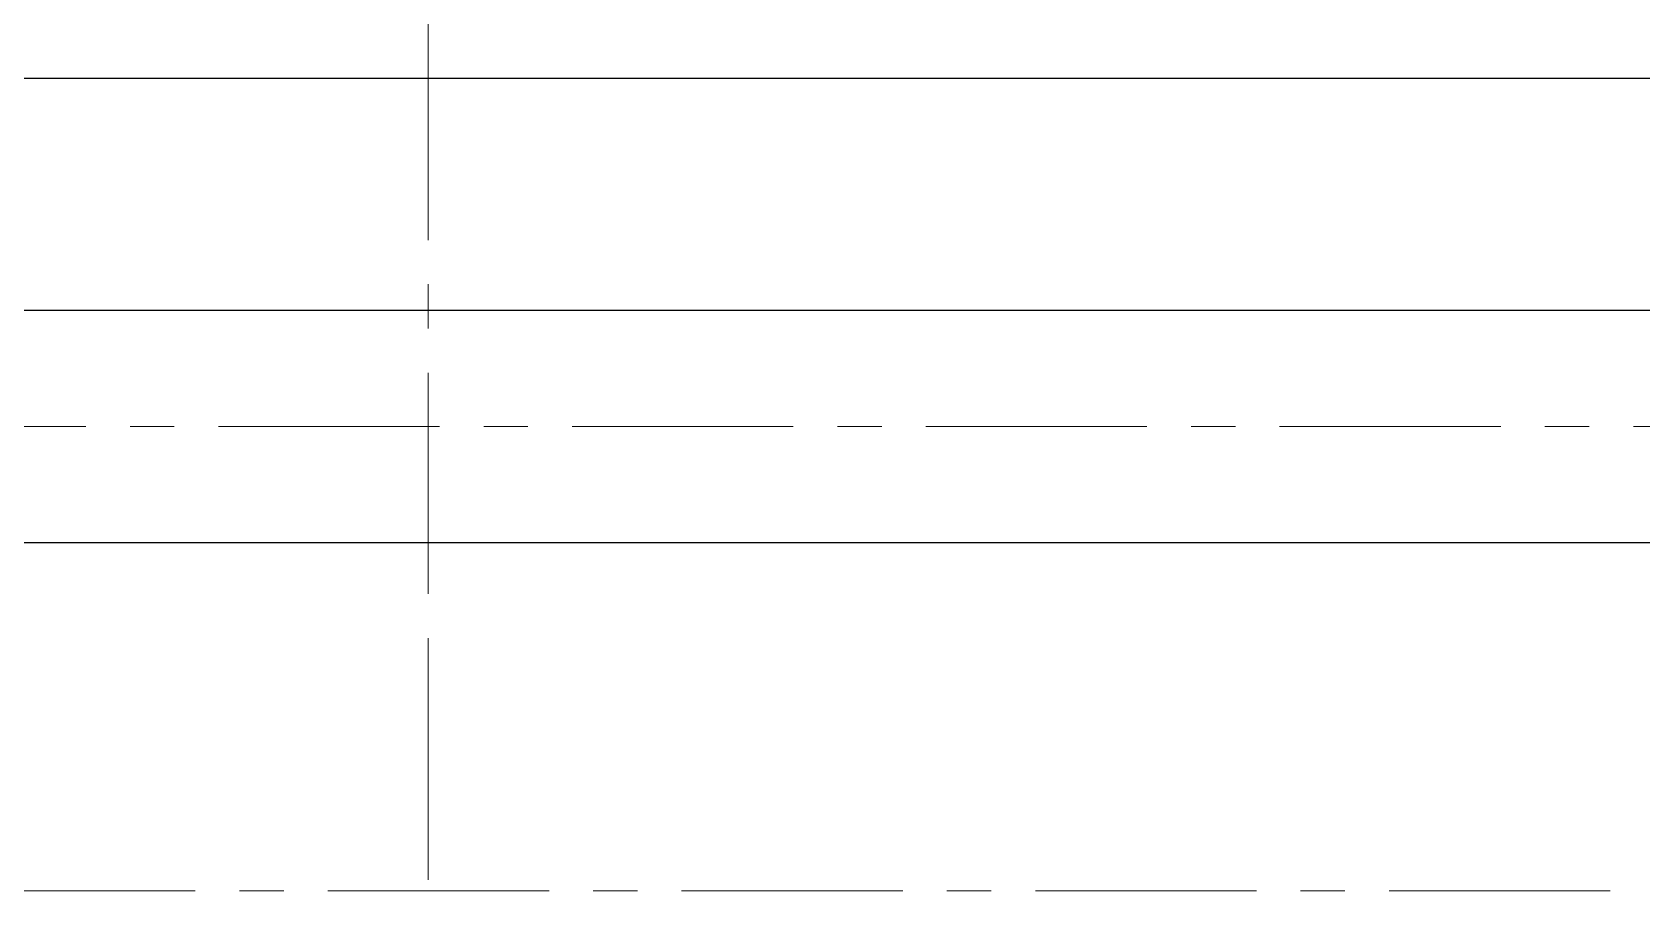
# Model space of a CAD drawing. Header units: millimetres. Extents: x 3220 to 226993, y 817 to 176024.
# Drawn here: x 42947 to 46414, y 148781 to 150641 of the extents above; entities that cross this region are included whole.
import ezdxf

# ---------------------------------------------------------------- set-up
doc = ezdxf.new("R2010")
doc.units = ezdxf.units.MM
doc.linetypes.add('AXES', pattern=[50.8, 31.75, -6.35, 6.35, -6.35])
doc.layers.add('Axe', color=1, linetype='AXES', lineweight=9)

# ---------------------------------------------------------------- blocks, each defined once
blk = doc.blocks.new("SYST7ME D'AXE")
at = {"layer": 'Axe', "ltscale": 15}
for p, q in [((3000, 18500), (3000, -6500)), ((-500, -6000), (15500, -6000))]:
    blk.add_line(p, q, dxfattribs=at)
blk = doc.blocks.new('Level 0m')
for p, q in [((14750, -23750), (250, -23750)), ((14750, -24250), (250, -24250))]:
    blk.add_line(p, q)
at = {"color": 34}
blk.add_lwpolyline([(15242.5, -23750), (15242.5, -23750, 0.414214), (14742.5, -23250), (250, -23250, 0.414214), (-250, -23750), (-250, -23750)], format="xyb", dxfattribs=at)
at = {"layer": 'Axe', "ltscale": 15}
for p, q in [((3000, -24500), (3000, -30500)), ((18500, -25000), (-12500, -25000))]:
    blk.add_line(p, q, dxfattribs=at)
blk.add_blockref("SYST7ME D'AXE", (0, -18000))

msp = doc.modelspace()

# ---------------------------------------------------------------- block references
at = {"color": 2}
msp.add_blockref('Level 0m', (40800, 173791.8), dxfattribs=at)

doc.saveas('drawing.dxf')
